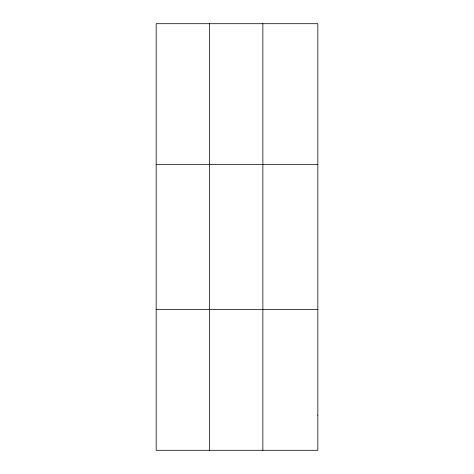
<?xml version="1.0" encoding="UTF-8"?>
<svg xmlns="http://www.w3.org/2000/svg" width="474" height="474" viewBox="0 0 474 474"><rect width="100%" height="100%" fill="white"/><g stroke="black" fill="none" stroke-linecap="round" stroke-linejoin="round"><path stroke-width="0.71" d="M209.52 450.3L209.52 23.7M262.869 450.3L262.869 23.7M156.171 164.478L317.829 164.478M156.171 309.522L317.829 309.522M317.829 415.106L317.829 450.3L156.171 450.3L156.171 23.7L317.829 23.7L317.829 415.106"/></g></svg>
